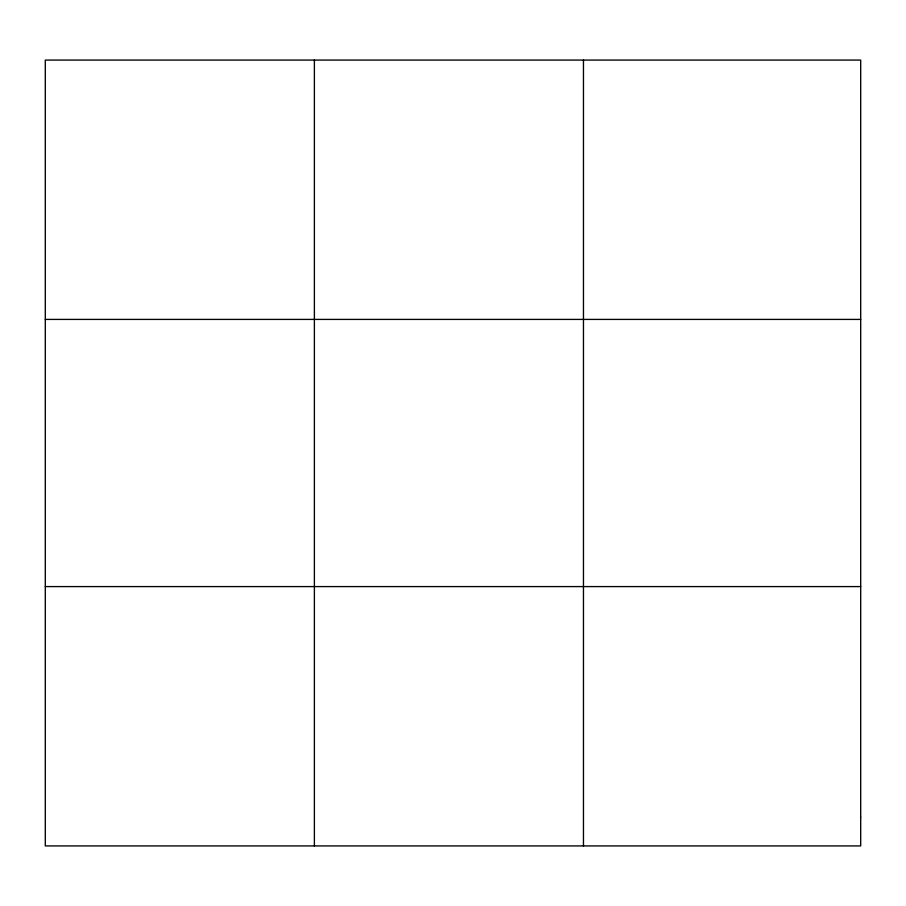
<?xml version="1.0" encoding="UTF-8"?>
<svg xmlns="http://www.w3.org/2000/svg" width="906" height="906" viewBox="0 0 906 906"><rect width="100%" height="100%" fill="white"/><g stroke="black" fill="none" stroke-linecap="round" stroke-linejoin="round"><path stroke-width="1.36" d="M314.382 60.079L314.382 845.921M583.464 60.079L583.464 845.921M45.3 319.41L860.7 319.41M45.3 586.59L860.7 586.59M860.7 817.11L860.7 845.921L45.3 845.921L45.3 60.079L860.7 60.079L860.7 817.11"/></g></svg>
